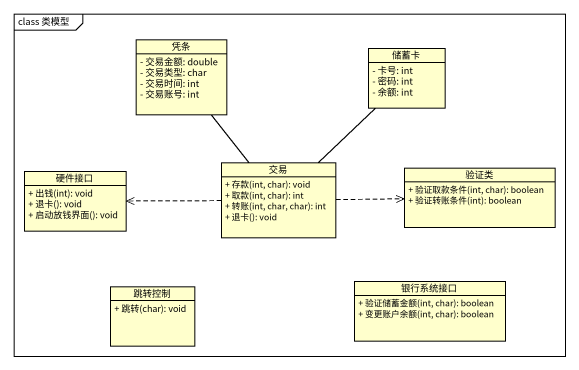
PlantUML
@startuml
mainframe class 类模型
hide circle
hide empty members
skinparam classAttributeIconSize 0
class 凭条 {
  - 交易金额: double
  - 交易类型: char
  - 交易时间: int
  - 交易账号: int
}
class 储蓄卡 {
  - 卡号: int
  - 密码: int
  - 余额: int
}
class 交易 {
  + 存款(int, char): void
  + 取款(int, char): int
  + 转账(int, char, char): int
  + 退卡(): void
}
class 验证类 {
  + 验证取款条件(int, char): boolean
  + 验证转账条件(int): boolean
}
class 硬件接口 {
  + 出钱(int): void
  + 退卡(): void
  + 启动放钱界面(): void
}
class 跳转控制 {
  + 跳转(char): void
}
class 银行系统接口 {
  + 验证储蓄金额(int, char): boolean
  + 变更账户余额(int, char): boolean
}
交易 -up- 凭条
交易 -up- 储蓄卡
交易 .right.> 验证类
交易 .left.> 硬件接口
@enduml
